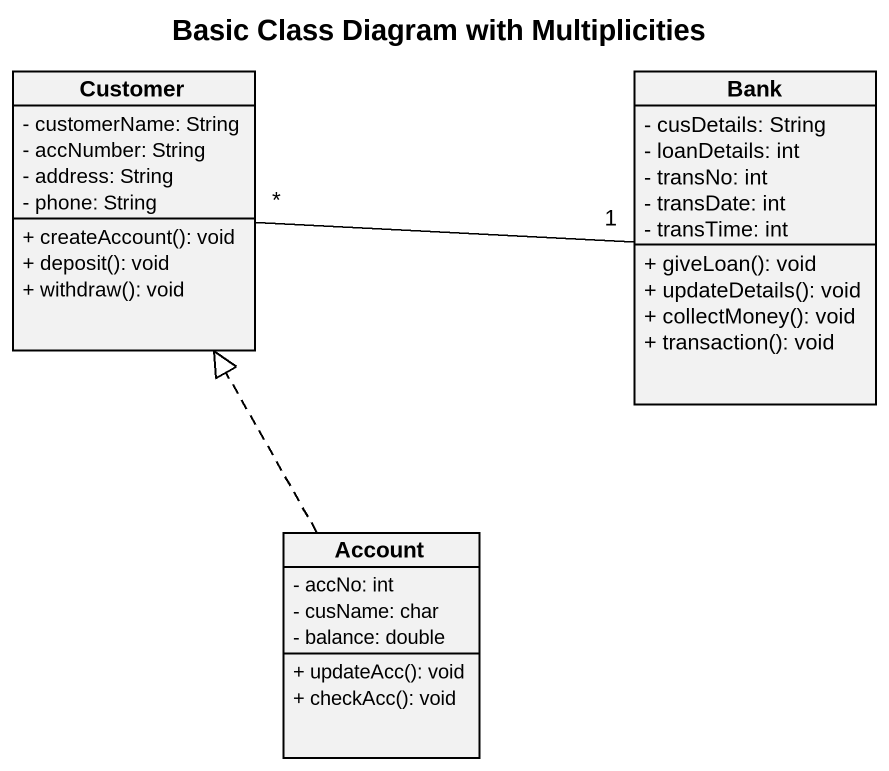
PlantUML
@startuml
title Basic Class Diagram with Multiplicities
hide circle
hide empty members
skinparam classAttributeIconSize 0
class Customer {
  - customerName: String
  - accNumber: String
  - address: String
  - phone: String
  + createAccount(): void
  + deposit(): void
  + withdraw(): void
}
class Bank {
  - cusDetails: String
  - loanDetails: int
  - transNo: int
  - transDate: int
  - transTime: int
  + giveLoan(): void
  + updateDetails(): void
  + collectMoney(): void
  + transaction(): void
}
class Account {
  - accNo: int
  - cusName: char
  - balance: double
  + updateAcc(): void
  + checkAcc(): void
}
Customer "*" -right- "1" Bank
Account .up.|> Customer
@enduml
